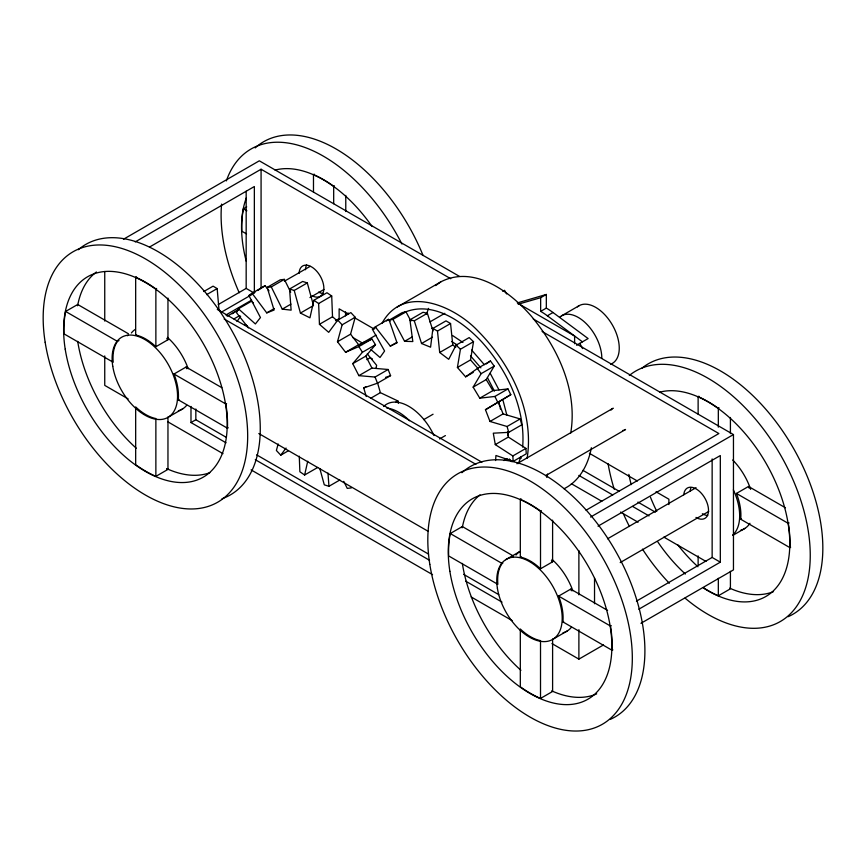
<?xml version="1.0" encoding="UTF-8"?>
<svg xmlns="http://www.w3.org/2000/svg" width="866" height="866" viewBox="0 0 866 866"><rect width="100%" height="100%" fill="white"/><g stroke="black" fill="none" stroke-linecap="round" stroke-linejoin="round"><path stroke-width="1.3" d="M508.115 431.831L507.877 435.349M495.579 460.539L495.937 455.494L513.17 461.394L526.247 453.838L525.922 448.404L508.364 437.07L507.476 431.982M522.663 447.105C525.64 408.287 507.357 370.486 481.951 342.081C462.628 321.232 431.788 299.593 402.766 313.081M455.776 347.223L452.777 344.949L450.558 323.527L446.001 320.875L432.913 328.42L430.575 347.19L421.547 343.51L414.284 320.821L409.921 319.835L412.822 341.54L404.584 341.323L392.926 319.381L389.148 320.149L397.029 342.86L390.317 346.119L375.303 326.883L372.445 329.34L384.601 351.033L380.012 357.485L370.984 349.637M473.247 372.423L465.616 376.829L457.41 367.487L460.441 349.225L473.518 341.68L469.166 337.588L456.09 345.144L448.707 359.314L439.69 352.494L437.482 331.072L432.913 328.42M457.41 367.487L470.498 359.931L473.518 341.68M591.359 447.733C588.382 464.273 579.711 481.074 564.026 488.738M527.123 458.266C534.528 411.058 510.539 363.817 477.924 330.942C454.239 305.795 403.567 283.55 382.003 323.321M547.539 474.059L546.771 477.447M570.716 433.097C577.871 390.544 557.812 347.796 531.02 315.809C509.684 291.366 473.962 264.877 440.881 281.807L397.278 306.975M337.155 320.766L332.522 316.75L331.71 295.977L326.958 292.74L313.882 300.296L309.941 317.822L300.426 313.07L294.213 290.467L289.569 289.006L291.117 310.147L282.262 309.14L271.274 286.917L267.172 287.382L274.067 310.06L266.739 312.886L252.038 293.228L248.899 295.566L260.46 317.562L255.383 323.96L238.41 308.783L236.537 312.767L248.455 327.889M299.268 456.187L299.874 471.764L304.626 475.001L307.722 461.232M376.06 367.92L376.645 365.333L367.26 353.869M278.17 443.966L276.373 450.472L280.768 455.17L288.389 450.764M366.231 396.531L363.752 387.936L377.5 383.183L390.577 375.638L388.13 369.49L375.054 377.046L358.86 375.649L352.743 363.666L365.82 356.11L375.498 344.722L371.904 339.028L358.827 346.573L345.556 352.267L337.48 341.734L342.135 324.826L355.212 317.281L350.827 312.583L337.751 320.128L328.701 332.338L319.446 324.306L318.634 303.533L313.882 300.296M337.48 341.734L350.557 334.189L355.212 317.281M520.758 457.021L518.431 463.602M426.44 314.271L428.573 308.372M362.118 344.614L362.962 342.655L376.039 335.11M513.17 461.394L512.845 455.949L495.287 444.615L493.295 433.184L508.721 432.35L521.797 424.805L520.152 418.938L507.075 426.494L489.994 421.461L485.458 409.705L510.799 394.669L507.963 388.91L494.887 396.455L479.796 398.176L473.139 387.134L481.139 373.668L494.215 366.112L490.459 360.96L477.372 368.515L465.616 376.829M473.139 387.134L486.216 379.579L494.215 366.112M236.981 321.524L240.629 316.317M280.768 455.17L286.04 448.047M352.743 363.666L362.421 352.278L375.498 344.722M386.474 320.972L388.379 319.337L389.96 321.362M435.63 285.574L440.881 281.807M268.99 290.857L265.115 285.683L257.624 290.532M486.183 363.98L490.459 360.96M232.24 313.763L238.81 309.519L227.163 316.242M361.393 344.203L364.683 342.081L358.957 345.382M485.458 409.705L510.799 394.669M123.481 239.243L259.313 160.816L459.51 276.406M135.248 241.885L261.077 169.238L450.753 278.744M149.526 247.048L254.355 186.526L254.355 291.788M118.988 340.533L117.473 341.41A46.277 26.716 60 0 0 113.219 362.269L64.008 333.865A115.687 66.79 60 0 1 65.61 311.457L77.702 304.486L128.417 333.756M246.507 233.907L241.82 231.2A115.687 66.79 60 0 1 243.422 208.803L246.713 206.898M167.961 298.066L167.961 339.743L155.869 346.725A46.277 26.716 60 0 0 135.67 335.023L135.67 277.239L136.427 276.806M313.481 192.046L313.481 174.575L314.239 174.142M155.869 346.725L155.869 288.908L156.627 288.475M333.681 203.726L333.681 186.255L334.438 185.822M127.302 335.737L128.06 335.304M203.748 291.539L213.068 286.159L217.16 288.573L219.001 309.801L221.912 312.615M135.67 335.023L136.427 334.59M206.671 294.635L217.16 288.573M218.221 304.561L246.171 288.421L254.355 293.141M252.038 293.228L265.115 285.683M248.899 295.566L255.438 291.788M221.739 311.966L252.017 294.483M267.172 287.382L280.248 279.826L284.351 279.372L290.716 292.232M271.274 286.917L284.351 279.372M225.896 314.997L251.649 300.134M284.416 281.212L310.169 266.349M238.41 308.783L251.486 301.227L253.489 303.013M233.939 318.937L239.763 315.581M289.569 289.006L302.645 281.461L307.3 282.922L313.156 304.258M294.213 290.467L307.3 282.922M266.739 312.886L274.37 308.491M282.262 309.14L290.976 304.107M228.202 427.782L227.444 428.215L178.244 399.811A46.277 26.716 60 0 0 173.979 374.025L186.071 367.043L221.804 387.676M309.941 297.568L323.981 289.46M300.426 313.07L313.503 305.514M318.634 303.533L331.71 295.977M178.244 399.811L178.991 399.378M319.446 324.306L332.522 316.75M168.632 416.968L182.845 408.763M335.499 320.701L338.942 318.72M190.985 406.446L190.985 422.554L195.835 419.75L226.232 437.308M173.979 374.025L225.842 403.978L226.6 403.534M375.303 326.883L388.379 319.337M372.445 329.34L375.714 327.456M389.148 320.149L402.225 312.604L406.002 311.836L410.917 321.07M392.926 319.381L406.002 311.836M345.556 352.267L358.632 344.711L371.904 339.028M409.921 319.835L423.009 312.29L427.371 313.275L433.011 330.92M414.284 320.821L427.371 313.275M155.869 476.365L155.869 418.559A46.277 26.716 60 0 1 135.67 406.933L135.67 464.717A115.687 66.79 60 0 0 155.869 476.365L167.961 469.394L167.961 416.957M429.904 321.914L444.81 313.308M366.827 359.639L370.096 357.755L372.445 358.968M390.317 346.119L396.855 342.341M404.584 341.323L412.216 336.917M502.767 291.333L504.532 290.305L506.621 293.931M358.86 375.649L371.936 368.104L388.13 369.49M437.482 331.072L450.558 323.527M421.547 343.51L432.448 337.22M363.752 387.936L365.928 386.68M517.597 302.84L546.327 294.451L546.327 308.101A66.855 38.602 60 0 1 553.006 312.507L588.111 338.563L576.572 345.22M439.69 352.494L452.777 344.949M518.193 304.204L540.655 297.72L546.327 294.451M370.572 398.328L380.38 392.666L397.916 400.99L398.338 403.394M582.439 341.832L547.344 315.776A66.855 38.602 60 0 0 540.655 311.37L546.327 308.101M395.73 402.257L397.916 400.99M547.344 315.776L553.006 312.507M561.633 315.787L579.073 305.72M304.626 475.001L317.703 467.456M423.723 419.62L433.065 414.219M479.796 398.176L492.873 390.62L507.963 388.91M319.814 468.506L324.295 484.83L328.95 486.291L339.851 479.991M439.56 438.954L445.405 435.576M489.994 421.461L503.07 413.905L520.152 418.938M495.287 444.615L508.364 437.07M503.936 460.55L507.205 458.666M512.845 455.949L525.922 448.404M516.937 463.754L612.619 408.514M545.612 475.672L624.949 429.872M502.875 563.041L502.118 563.485A46.277 26.716 60 0 0 497.863 584.344L448.653 555.929A115.687 66.79 60 0 1 450.255 533.532L462.347 526.55L513.062 555.831M552.605 520.141L552.605 561.807L540.514 568.789A46.277 26.716 60 0 0 520.314 557.098L520.314 499.314L521.072 498.87M698.126 414.121L698.126 396.65L698.884 396.217M540.514 568.789L540.514 510.983L541.272 510.55M718.325 427.144L718.325 408.33L719.083 407.886M586.055 510.226L718.877 433.541L542.084 331.472M505.679 559.707L519.892 551.49A46.277 26.716 60 0 0 516.006 555.041M512.704 557.368L513.462 556.935M520.314 557.098L521.072 556.665M590.601 517.045L733.459 434.57L733.459 569.893L640.948 623.303M598.016 526.16L720.317 455.548L720.317 562.164L638.783 609.231M607.542 538.804L696.048 487.699M612.847 649.857L612.089 650.29L562.878 621.885A46.277 26.716 60 0 0 558.624 596.1L570.716 589.118L607.596 610.411M790.658 547.193L789.9 547.637L740.69 519.221A46.277 26.716 60 0 0 736.436 493.436L748.527 486.465L785.408 507.757M620.197 562.586L708.691 511.492M562.878 621.885L563.636 621.442M740.69 519.221L741.448 518.788M553.277 639.043L567.49 630.838M732.939 535.318L744.966 528.368M636.434 601.156L712.144 557.444L720.317 562.164M558.624 596.1L610.487 626.042L611.244 625.609M736.436 493.436L788.298 523.389L789.056 522.956M551.967 643.59L578.889 659.134L603.483 644.943M540.514 698.44L540.514 640.634A46.277 26.716 60 0 1 520.314 629.008L520.314 686.792A115.687 66.79 60 0 0 540.514 698.44L552.605 691.458L552.605 639.032M703.16 587.581A115.687 66.79 60 0 0 718.325 595.786L730.417 588.804L730.417 571.322M385.576 377.36L390.577 375.638M351.336 487.915L347.244 488.381L343.77 481.366M431.885 328.387L433.216 328.56M519.773 457.843L521.245 458.201M244.797 324.501L247.146 325.735M451.554 341.507L457.226 344.917M519.037 303.966L574.613 336.04L574.613 343.78M533.261 318.98L733.459 434.57M243.422 208.803L246.875 210.795M452.55 335.51L462.953 342.471M348.5 314.239L339.136 308.837L339.136 319.565M354.346 317.606L374.22 329.091M589.389 453.308L637.333 480.987M656.038 491.791L668.898 499.217L668.898 504.586M352.57 337.361L363.092 343.434M582.926 470.357L619.179 491.293M637.896 502.096L655.432 512.217M578.856 475.412L612.771 494.995M632.656 506.469L649.024 515.92M571.354 483.704L601.794 501.284M620.521 512.098L638.09 522.23M663.843 537.104L705.996 561.439M217.29 309.433L481.897 462.206M224.164 319.002L475.867 464.328M65.61 311.457L117.473 341.41M450.255 533.532L502.118 563.485M258.804 433.53L428.367 531.421M256.639 454.856L428.529 554.099M463.613 574.353L498.697 594.606M190.985 422.554L226.058 442.807M255.297 459.684L429.536 560.28M465.778 581.205L502.031 602.13M128.157 398.912L104.743 385.392L104.743 355.915M167.961 421.894L222.984 453.654M251.086 469.881L432.545 574.645M471.18 596.955L512.163 620.608M456.09 345.144L460.441 349.225M471.613 350.037L484.375 364.727M470.53 355.904L480.879 367.866M509.208 458.958L511.958 461.73M337.751 320.128L342.135 324.826M470.498 359.931L477.88 368.342M350.557 334.189L358.632 344.711M477.372 368.515L481.139 373.668M358.827 346.573L362.421 352.278M490.21 373.3L498.968 389.852M486.216 379.579L492.873 390.62M487.471 377.695L494.399 391.086M365.82 356.11L371.936 368.104M494.887 396.455L497.723 402.225M375.054 377.046L377.5 383.183M498.535 402.149L503.07 413.905M502.919 400.005L506.805 414.944M498.394 401.662L499.704 406.154M377.544 382.848L380.38 392.666M507.075 426.494L508.721 432.35M500.083 407.648L500.44 409.12M327.976 473.074L328.95 486.291M730.417 417.477L730.417 433.606M718.325 578.304L718.325 595.786M712.144 458.926L712.144 557.444M698.126 555.918L698.126 565.325M594.531 578.109L594.531 603.754M578.889 550.603L578.889 594.823M578.889 629.658L578.889 659.134M540.655 297.72L540.655 311.37M345.772 195.402L345.772 211.542M345.556 311.836L345.556 315.863M261.077 169.238L261.077 288.497M246.171 191.256L246.171 288.421M195.835 409.012L195.835 419.75M104.743 271.502L104.743 321.08M383.616 406.522A44.263 25.558 60 0 1 434.007 435.555M386.777 408.059A44.263 25.558 60 0 1 409.531 420.746M559.999 316.934A33.298 19.225 60 0 1 586.152 323.548A33.298 19.225 60 0 1 601.816 358.21M577.438 306.867A33.298 19.225 60 0 1 612.359 324.945A33.298 19.225 60 0 1 610.552 364.229M255.189 147.913A144.611 83.493 60 0 1 423.084 255.513M239.222 292.762A144.611 83.493 60 0 1 221.577 204.105M226.351 180.897A144.611 83.493 60 0 1 304.41 147.263A144.611 83.493 60 0 1 401.921 244.028M246.247 261.251A115.687 66.79 60 0 1 246.388 197.794M275.063 170.104A115.687 66.79 60 0 1 372.12 226.556M313.481 174.575A115.687 66.79 60 0 1 333.681 186.255M348.143 312.94A46.277 26.716 60 0 1 346.108 314.51M78.265 249.744A144.611 83.493 60 0 1 230.313 327.954A144.611 83.493 60 0 1 222.021 498.729M209.789 472.717A115.687 66.79 60 0 1 167.03 468.787M136.276 448.22A115.687 66.79 60 0 1 77.702 341.345M77.799 304.789A115.687 66.79 60 0 1 96.397 271.989M135.67 277.239A115.687 66.79 60 0 1 155.869 288.908M225.842 403.978A115.687 66.79 60 0 1 227.444 428.215M167.961 469.394A115.687 66.79 60 0 1 166.705 468.831M77.453 305.774A115.687 66.79 60 0 1 77.702 304.486M186.731 405.223A46.277 26.716 60 0 1 178.364 410.744M131.372 332.966A46.277 26.716 60 0 1 135.248 329.426M167.376 337.361A46.277 26.716 60 0 1 188.193 368.754M166.748 338.617A46.277 26.716 60 0 1 167.961 339.743M186.071 367.043A46.277 26.716 60 0 1 186.699 368.71M461.903 472.706A144.611 83.493 60 0 1 612.717 546.23A144.611 83.493 60 0 1 610.184 719.419M596.674 693.883A115.687 66.79 60 0 1 551.674 690.862M520.921 670.295A115.687 66.79 60 0 1 462.347 563.42M462.444 526.864A115.687 66.79 60 0 1 480.024 494.843M520.314 499.314A115.687 66.79 60 0 1 540.514 510.983M610.487 626.042A115.687 66.79 60 0 1 612.089 650.29M571.376 627.287A46.277 26.716 60 0 1 563.008 632.808M552.021 559.436A46.277 26.716 60 0 1 572.837 590.818M551.393 560.681A46.277 26.716 60 0 1 552.605 561.807M570.716 589.118A46.277 26.716 60 0 1 571.343 590.785M462.098 527.849A115.687 66.79 60 0 1 462.347 526.55M641.879 368.223A144.611 83.493 60 0 1 791.827 445.481A144.611 83.493 60 0 1 788.114 616.689M629.301 375.487A144.611 83.493 60 0 1 760.316 425.065A144.611 83.493 60 0 1 802.89 595.072A144.611 83.493 60 0 1 685.049 598.114M669.31 583.262A144.611 83.493 60 0 1 642.485 549.141M629.43 526.506A144.611 83.493 60 0 1 623.347 513.657M614.232 489.247A144.611 83.493 60 0 1 608.084 463.743M773.49 591.63A115.687 66.79 60 0 1 729.605 588.133M697.953 566.754A115.687 66.79 60 0 1 677.732 544.768M656.785 511.351A115.687 66.79 60 0 1 650.474 497.257M659.708 392.179A115.687 66.79 60 0 1 786.371 514.501A115.687 66.79 60 0 1 703.874 588.263M685.374 574.017A115.687 66.79 60 0 1 657.803 541.91M631.227 484.614A115.687 66.79 60 0 1 628.835 474.384M698.126 396.65A115.687 66.79 60 0 1 718.325 408.33M788.298 523.389A115.687 66.79 60 0 1 789.9 547.637M749.956 523.28A46.277 26.716 60 0 1 740.484 530.349M732.701 459.998A46.277 26.716 60 0 1 750.649 489.344M733.361 489.853A46.277 26.716 60 0 1 732.788 535.004M748.527 486.465A46.277 26.716 60 0 1 749.155 488.132M625.555 429.439A12.33 7.123 60 0 1 622.795 430.445M611.039 410.094A12.33 7.123 60 0 1 613.29 408.2M322.986 293.433A17.537 10.121 60 0 1 318.569 292.123M305.492 269.748A17.537 10.121 60 0 1 306.629 264.931M299.084 273.45A17.537 10.121 60 0 1 311.543 266.869A17.537 10.121 60 0 1 323.862 287.934A17.537 10.121 60 0 1 312.161 295.826M707.738 515.508A17.537 10.121 60 0 1 702.358 513.722M690.18 491.098A17.537 10.121 60 0 1 691.003 487.58M683.772 494.789A17.537 10.121 60 0 1 696.913 489.387A17.537 10.121 60 0 1 708.507 510.918A17.537 10.121 60 0 1 695.95 517.424M517.294 302.84A66.855 38.602 60 0 1 517.955 302.635M579.755 343.391A66.855 38.602 60 0 1 582.58 348.597M45.162 342.286A144.611 83.493 60 0 0 212.96 504.607A144.611 83.493 60 0 0 178.147 283.994A144.611 83.493 60 0 0 45.162 342.286M65.221 349.215A115.687 66.79 60 0 0 199.451 479.071A115.687 66.79 60 0 0 171.598 302.58A115.687 66.79 60 0 0 65.221 349.215M112.753 366.21A46.277 26.716 60 0 0 166.445 418.148A46.277 26.716 60 0 0 155.306 347.547A46.277 26.716 60 0 0 112.753 366.21M429.807 564.361A144.611 83.493 60 0 0 597.605 726.671A144.611 83.493 60 0 0 562.792 506.058A144.611 83.493 60 0 0 429.807 564.361M449.865 571.289A115.687 66.79 60 0 0 584.095 701.146A115.687 66.79 60 0 0 556.243 524.655A115.687 66.79 60 0 0 449.865 571.289M497.398 588.274A46.277 26.716 60 0 0 551.09 640.223A46.277 26.716 60 0 0 539.951 569.622A46.277 26.716 60 0 0 497.398 588.274"/></g></svg>
